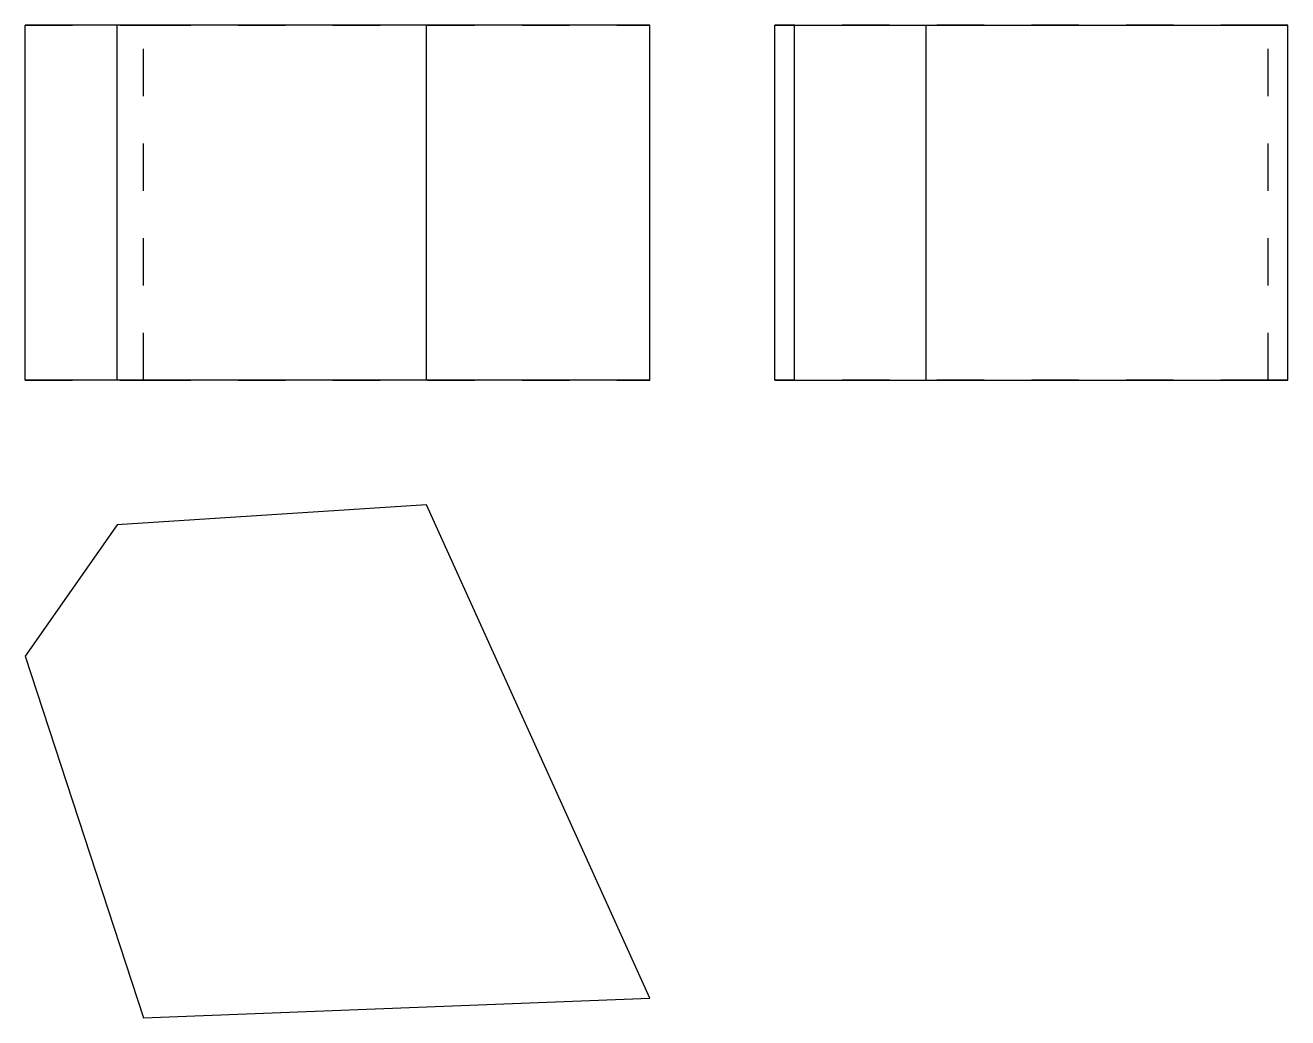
# Model space of a CAD drawing. Extents: x 0 to 2.67, y 0 to 2.1.
import ezdxf

# ---------------------------------------------------------------- set-up
doc = ezdxf.new("R2010")
doc.units = 0
doc.linetypes.add('HIDDEN', pattern=[0.066015, 0.044032, -0.021983])
for name, color, linetype in [('FRONT', 7, 'CONTINUOUS'), ('FRONT_HID', 7, 'HIDDEN'), ('LEFT', 7, 'CONTINUOUS'), ('LEFT_HID', 7, 'HIDDEN'), ('TOP', 7, 'CONTINUOUS')]:
    doc.layers.add(name, color=color, linetype=linetype)

msp = doc.modelspace()

# ---------------------------------------------------------------- linework, layer by layer
at = {"layer": 'FRONT'}
for p, q in [((0, 1.348109), (0, 2.098109)), ((0.194572, 2.098109), (0, 2.098109)), ((0.84778, 2.098109), (0.194572, 2.098109)), ((0.194572, 1.348109), (0.194572, 2.098109)), ((1.320313, 2.098109), (0.84778, 2.098109)), ((0.84778, 1.348109), (0.84778, 2.098109)), ((1.320313, 1.348109), (1.320313, 2.098109)), ((0.194572, 1.348109), (0, 1.348109)), ((0.84778, 1.348109), (0.194572, 1.348109)), ((1.320313, 1.348109), (0.84778, 1.348109))]:
    msp.add_line(p, q, dxfattribs=at)
at = {"layer": 'FRONT_HID', "linetype": 'HIDDEN'}
for p, q in [((0, 2.098109), (0.250164, 2.098109)), ((0.250164, 1.348109), (0.250164, 2.098109)), ((0.250164, 2.098109), (1.320313, 2.098109)), ((0, 1.348109), (0.250164, 1.348109)), ((0.250164, 1.348109), (1.320313, 1.348109))]:
    msp.add_line(p, q, dxfattribs=at)
at = {"layer": 'LEFT'}
for p, q in [((1.584375, 1.348109), (1.584375, 2.098109)), ((1.584375, 2.098109), (1.626069, 2.098109)), ((1.626069, 1.348109), (1.626069, 2.098109)), ((1.626069, 2.098109), (1.90403, 2.098109)), ((1.90403, 1.348109), (1.90403, 2.098109)), ((1.90403, 2.098109), (2.668421, 2.098109)), ((2.668421, 1.348109), (2.668421, 2.098109)), ((1.584375, 1.348109), (1.626069, 1.348109)), ((1.626069, 1.348109), (1.90403, 1.348109)), ((1.90403, 1.348109), (2.668421, 1.348109))]:
    msp.add_line(p, q, dxfattribs=at)
at = {"layer": 'LEFT_HID', "linetype": 'HIDDEN'}
for p, q in [((2.626727, 2.098109), (1.584375, 2.098109)), ((2.668421, 2.098109), (2.626727, 2.098109)), ((2.626727, 1.348109), (2.626727, 2.098109)), ((2.626727, 1.348109), (1.584375, 1.348109)), ((2.668421, 1.348109), (2.626727, 1.348109))]:
    msp.add_line(p, q, dxfattribs=at)
at = {"layer": 'TOP'}
for p, q in [((0.84778, 1.084046), (0.194572, 1.042352)), ((1.320313, 0.041694), (0.84778, 1.084046)), ((0.194572, 1.042352), (0, 0.764391)), ((0, 0.764391), (0.250164, 0)), ((0.250164, 0), (1.320313, 0.041694))]:
    msp.add_line(p, q, dxfattribs=at)

doc.saveas('drawing.dxf')
